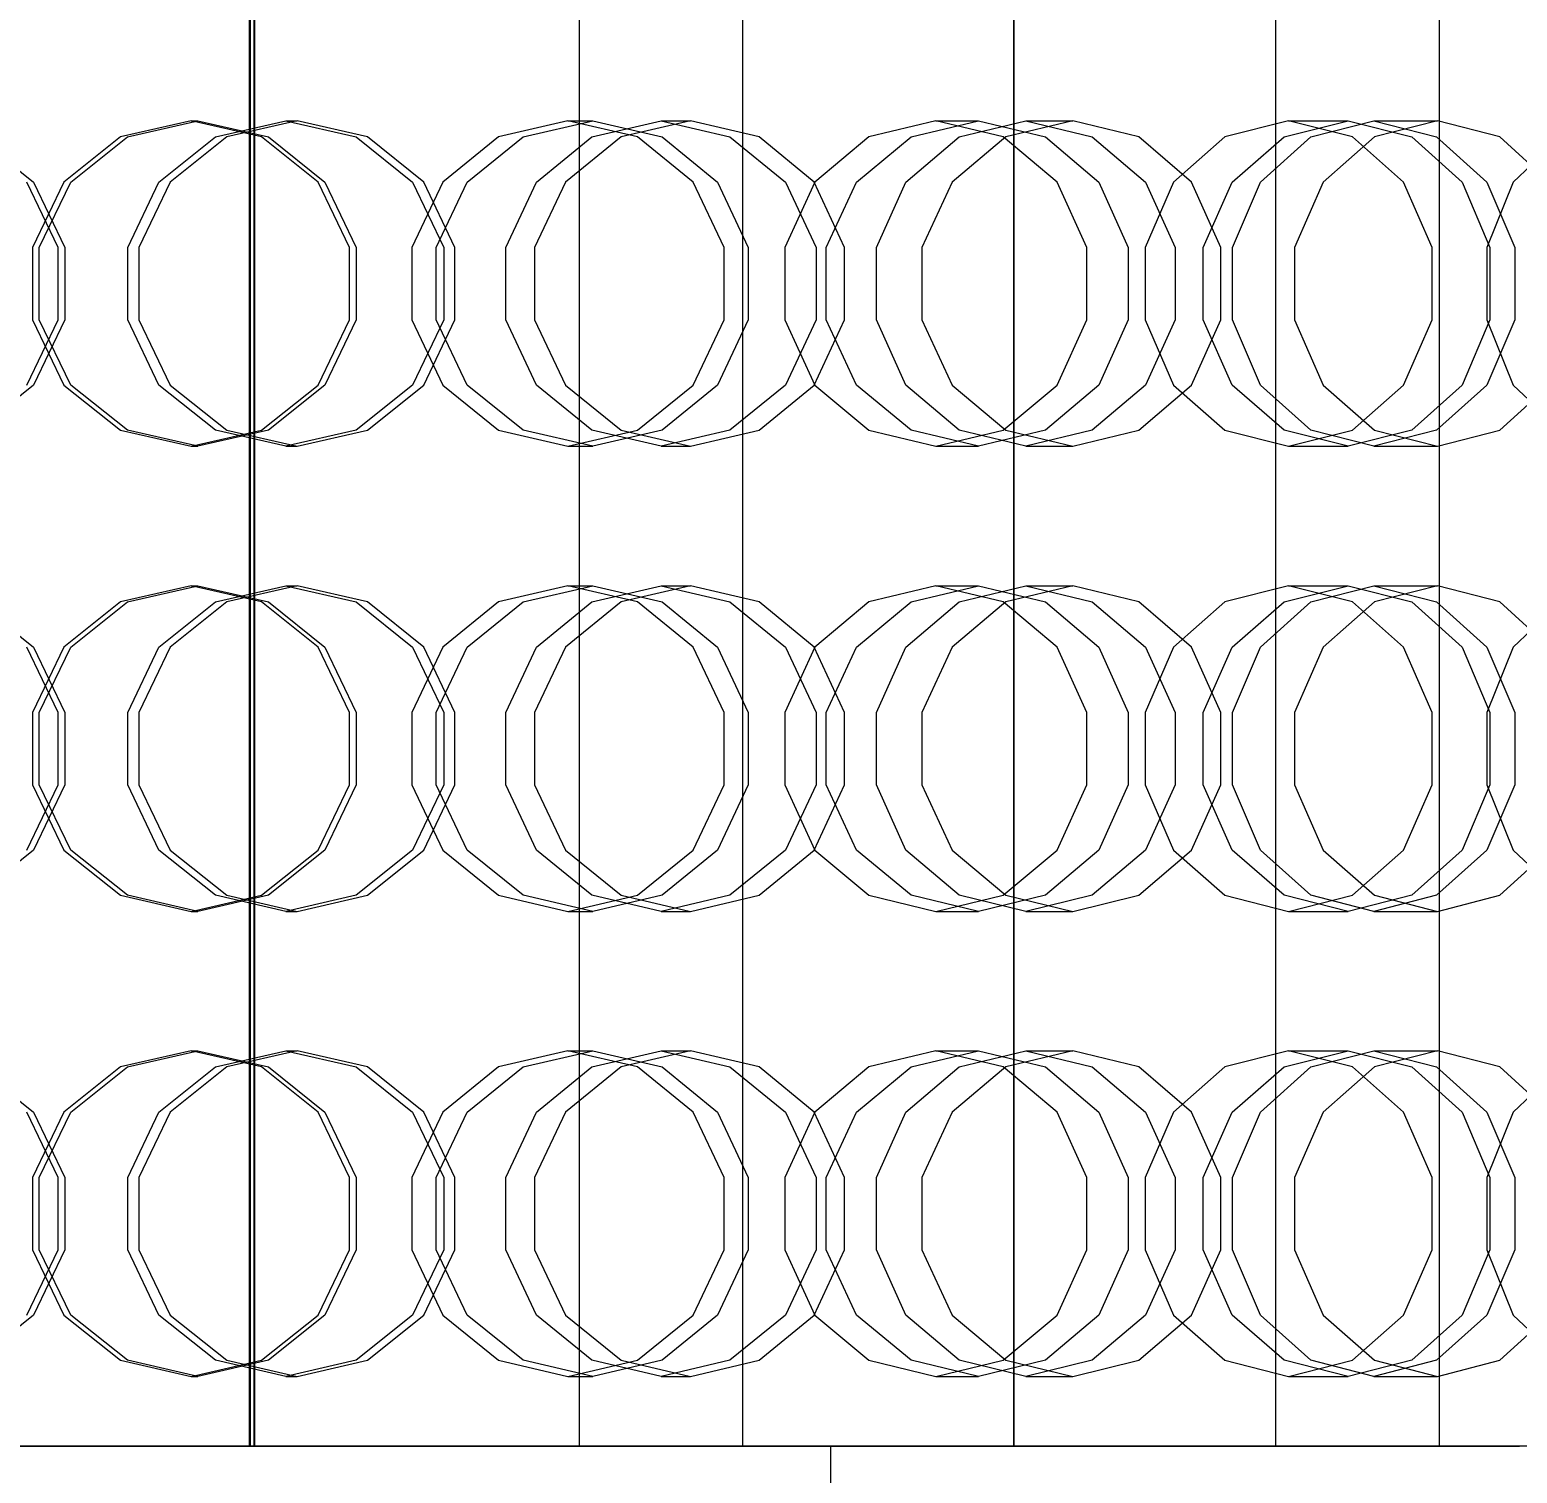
# Model space of a CAD drawing. Header units: millimetres. Extents: x -191664 to 191490, y -197311 to 10263.
# Drawn here: x 1572.5 to 1764.5, y -110393.5 to -110207.2 of the extents above; entities that cross this region are included whole.
import ezdxf

# ---------------------------------------------------------------- set-up
doc = ezdxf.new("R2010")
doc.units = ezdxf.units.MM
doc.layers.add('DET_briquetadora_superior', color=7, linetype='Continuous', lineweight=0)
doc.layers.add('R15_COTAS_TRANSPORTE_P', color=1, linetype='Continuous', lineweight=0)
doc.dimstyles.new('PLANTA_20', dxfattribs={"dimtxt": 50, "dimasz": 30, "dimexe": 30, "dimexo": 16, "dimgap": 20, "dimtad": 1, "dimtih": 1, "dimtoh": 1, "dimdec": 1, "dimzin": 0, "dimdsep": 46, "dimcen": 0.09, "dimadec": 0, "dimazin": 0, "dimtfac": 1, "dimtdec": 4, "dimtofl": 0, "dimtmove": 0, "dimatfit": 3, "dimfxl": 1, "dimtolj": 1, "dimtzin": 0, "dimarcsym": 0})

# ---------------------------------------------------------------- blocks, each defined once
blk = doc.blocks.new('*D133')
at = {"layer": 'Defpoints', "color": 0, "transparency": 16777216}
for p in [(439.69, -194147.98), (217.89, -194406.09), (-500, -194490), (-500, -194490), (500, -194490)]:
    blk.add_point(p, dxfattribs=at)
at = {"layer": 'R15_COTAS_TRANSPORTE_P', "color": 0, "lineweight": -2, "transparency": 16777216}
blk.add_arc((-500, -194490), 722.77, 2.37834, 17.62166, dxfattribs=at)
at = {"layer": 'R15_COTAS_TRANSPORTE_P', "color": 0, "transparency": 16777216}
for points in [[(184.12, -194272.81), (193.59, -194269.58), (179.18, -194242.8)], [(227.15, -194459.9), (217.15, -194460.11), (222.77, -194490)]]:
    blk.add_solid(points, dxfattribs=at)

msp = doc.modelspace()

# ---------------------------------------------------------------- linework, layer by layer
at = {"layer": 'DET_briquetadora_superior', "color": 9, "true_color": 0xb9c3c2}
for p, q in [((1600.91, -110390), (1600.91, -110030)), ((1601.02, -110390), (1601.02, -110030)), ((1601.48, -110030), (1601.48, -110390)), ((1601.59, -110390), (1601.59, -110030)), ((1643.48, -110390), (1643.48, -110030)), ((1664.58, -110390), (1664.58, -110030)), ((1699.5, -110030), (1699.5, -110390)), ((1699.6, -110390), (1699.6, -110030)), ((1733.37, -110390), (1733.37, -110030)), ((1754.47, -110390), (1754.47, -110030)), ((1593.36, -110219), (1584.26, -110221.08)), ((1585.14, -110221.08), (1594.25, -110219)), ((1593.36, -110219), (1594.25, -110219)), ((1602.46, -110221.08), (1593.36, -110219)), ((1594.25, -110219), (1603.34, -110221.08)), ((1596.5, -110221.08), (1605.58, -110219)), ((1607.06, -110219), (1597.96, -110221.08)), ((1605.58, -110219), (1607.06, -110219)), ((1605.58, -110219), (1614.67, -110221.08)), ((1616.13, -110221.08), (1607.06, -110219)), ((1642, -110219), (1633.03, -110221.08)), ((1636.24, -110221.08), (1645.22, -110219)), ((1642, -110219), (1645.22, -110219)), ((1650.96, -110221.08), (1642, -110219)), ((1645.1, -110221.08), (1654.01, -110219)), ((1645.22, -110219), (1654.17, -110221.08)), ((1657.81, -110219), (1648.88, -110221.08)), ((1654.01, -110219), (1657.81, -110219)), ((1654.01, -110219), (1662.91, -110221.08)), ((1666.69, -110221.08), (1657.81, -110219)), ((1689.48, -110219), (1680.81, -110221.08)), ((1686.28, -110221.08), (1694.99, -110219)), ((1689.48, -110219), (1694.99, -110219)), ((1698.16, -110221.08), (1689.48, -110219)), ((1692.5, -110221.08), (1701.08, -110219)), ((1694.99, -110219), (1703.63, -110221.08)), ((1707.15, -110219), (1698.53, -110221.08)), ((1701.08, -110219), (1707.15, -110219)), ((1701.08, -110219), (1709.66, -110221.08)), ((1715.69, -110221.08), (1707.15, -110219)), ((1735.01, -110219), (1726.78, -110221.08)), ((1734.43, -110221.08), (1742.71, -110219)), ((1735.01, -110219), (1742.71, -110219)), ((1743.25, -110221.08), (1735.01, -110219)), ((1737.89, -110221.08), (1746, -110219)), ((1742.71, -110219), (1750.9, -110221.08)), ((1746, -110219), (1754.22, -110219)), ((1746, -110219), (1754.1, -110221.08)), ((1754.22, -110219), (1746.07, -110221.08)), ((1762.28, -110221.08), (1754.22, -110219)), ((1565.74, -110221.08), (1573.04, -110226.91)), ((1584.26, -110221.08), (1576.96, -110226.91)), ((1577.83, -110226.91), (1585.14, -110221.08)), ((1589.22, -110226.91), (1596.5, -110221.08)), ((1597.96, -110221.08), (1590.66, -110226.91)), ((1609.76, -110226.91), (1602.46, -110221.08)), ((1603.34, -110221.08), (1610.63, -110226.91)), ((1614.67, -110221.08), (1621.95, -110226.91)), ((1623.39, -110226.91), (1616.13, -110221.08)), ((1633.03, -110221.08), (1625.84, -110226.91)), ((1629, -110226.91), (1636.24, -110221.08)), ((1637.96, -110226.91), (1645.1, -110221.08)), ((1648.88, -110221.08), (1641.69, -110226.91)), ((1658.15, -110226.91), (1650.96, -110221.08)), ((1654.17, -110221.08), (1661.31, -110226.91)), ((1662.91, -110221.08), (1670.06, -110226.91)), ((1673.78, -110226.91), (1666.69, -110221.08)), ((1680.81, -110221.08), (1673.85, -110226.91)), ((1679.25, -110226.91), (1686.28, -110221.08)), ((1685.62, -110226.91), (1692.5, -110221.08)), ((1698.53, -110221.08), (1691.57, -110226.91)), ((1705.12, -110226.91), (1698.16, -110221.08)), ((1703.63, -110221.08), (1710.52, -110226.91)), ((1709.66, -110221.08), (1716.54, -110226.91)), ((1722.49, -110226.91), (1715.69, -110221.08)), ((1726.78, -110221.08), (1720.17, -110226.91)), ((1727.72, -110226.91), (1734.43, -110221.08)), ((1731.39, -110226.91), (1737.89, -110221.08)), ((1746.07, -110221.08), (1739.46, -110226.91)), ((1749.85, -110226.91), (1743.25, -110221.08)), ((1750.9, -110221.08), (1757.4, -110226.91)), ((1754.1, -110221.08), (1760.6, -110226.91)), ((1768.67, -110226.91), (1762.28, -110221.08)), ((1770.15, -110221.08), (1764, -110226.91)), ((1576.23, -110235.33), (1572.17, -110226.91)), ((1576.96, -110226.91), (1572.91, -110235.33)), ((1573.04, -110226.91), (1577.09, -110235.33)), ((1573.77, -110235.33), (1577.83, -110226.91)), ((1585.18, -110235.33), (1589.22, -110226.91)), ((1590.66, -110226.91), (1586.61, -110235.33)), ((1613.81, -110235.33), (1609.76, -110226.91)), ((1610.63, -110226.91), (1614.67, -110235.33)), ((1625.84, -110226.91), (1621.85, -110235.33)), ((1621.95, -110226.91), (1625.99, -110235.33)), ((1627.42, -110235.33), (1623.39, -110226.91)), ((1624.98, -110235.33), (1629, -110226.91)), ((1634, -110235.33), (1637.96, -110226.91)), ((1641.69, -110226.91), (1637.68, -110235.33)), ((1662.14, -110235.33), (1658.15, -110226.91)), ((1661.31, -110226.91), (1665.27, -110235.33)), ((1673.85, -110226.91), (1669.99, -110235.33)), ((1670.06, -110226.91), (1674.02, -110235.33)), ((1677.71, -110235.33), (1673.78, -110226.91)), ((1675.34, -110235.33), (1679.25, -110226.91)), ((1681.8, -110235.33), (1685.62, -110226.91)), ((1691.57, -110226.91), (1687.69, -110235.33)), ((1708.98, -110235.33), (1705.12, -110226.91)), ((1710.52, -110226.91), (1714.32, -110235.33)), ((1720.17, -110226.91), (1716.5, -110235.33)), ((1716.54, -110226.91), (1720.36, -110235.33)), ((1726.24, -110235.33), (1722.49, -110226.91)), ((1723.97, -110235.33), (1727.72, -110226.91)), ((1727.78, -110235.33), (1731.39, -110226.91)), ((1739.46, -110226.91), (1735.76, -110235.33)), ((1753.52, -110235.33), (1749.85, -110226.91)), ((1757.4, -110226.91), (1760.99, -110235.33)), ((1764, -110226.91), (1760.6, -110235.33)), ((1760.6, -110226.91), (1764.21, -110235.33)), ((1572.91, -110235.33), (1572.91, -110244.67)), ((1573.77, -110244.67), (1573.77, -110235.33)), ((1576.23, -110244.67), (1576.23, -110235.33)), ((1577.09, -110235.33), (1577.09, -110244.67)), ((1585.18, -110244.67), (1585.18, -110235.33)), ((1586.61, -110235.33), (1586.61, -110244.67)), ((1613.81, -110244.67), (1613.81, -110235.33)), ((1614.67, -110235.33), (1614.67, -110244.67)), ((1621.85, -110235.33), (1621.85, -110244.67)), ((1624.98, -110244.67), (1624.98, -110235.33)), ((1625.99, -110235.33), (1625.99, -110244.67)), ((1627.42, -110244.67), (1627.42, -110235.33)), ((1634, -110244.67), (1634, -110235.33)), ((1637.68, -110235.33), (1637.68, -110244.67)), ((1662.14, -110244.67), (1662.14, -110235.33)), ((1665.27, -110235.33), (1665.27, -110244.67)), ((1669.99, -110235.33), (1669.99, -110244.67)), ((1674.02, -110235.33), (1674.02, -110244.67)), ((1675.34, -110244.67), (1675.34, -110235.33)), ((1677.71, -110244.67), (1677.71, -110235.33)), ((1681.8, -110244.67), (1681.8, -110235.33)), ((1687.69, -110235.33), (1687.69, -110244.67)), ((1708.98, -110244.67), (1708.98, -110235.33)), ((1714.32, -110235.33), (1714.32, -110244.67)), ((1716.5, -110235.33), (1716.5, -110244.67)), ((1720.36, -110235.33), (1720.36, -110244.67)), ((1723.97, -110244.67), (1723.97, -110235.33)), ((1726.24, -110244.67), (1726.24, -110235.33)), ((1727.78, -110244.67), (1727.78, -110235.33)), ((1735.76, -110235.33), (1735.76, -110244.67)), ((1753.52, -110244.67), (1753.52, -110235.33)), ((1760.6, -110235.33), (1760.6, -110244.67)), ((1760.99, -110235.33), (1760.99, -110244.67)), ((1764.21, -110235.33), (1764.21, -110244.67)), ((1572.17, -110253.09), (1576.23, -110244.67)), ((1572.91, -110244.67), (1576.96, -110253.09)), ((1577.09, -110244.67), (1573.04, -110253.09)), ((1577.83, -110253.09), (1573.77, -110244.67)), ((1589.22, -110253.09), (1585.18, -110244.67)), ((1586.61, -110244.67), (1590.66, -110253.09)), ((1609.76, -110253.09), (1613.81, -110244.67)), ((1614.67, -110244.67), (1610.63, -110253.09)), ((1621.85, -110244.67), (1625.84, -110253.09)), ((1625.99, -110244.67), (1621.95, -110253.09)), ((1623.39, -110253.09), (1627.42, -110244.67)), ((1629, -110253.09), (1624.98, -110244.67)), ((1637.96, -110253.09), (1634, -110244.67)), ((1637.68, -110244.67), (1641.69, -110253.09)), ((1658.15, -110253.09), (1662.14, -110244.67)), ((1665.27, -110244.67), (1661.31, -110253.09)), ((1669.99, -110244.67), (1673.85, -110253.09)), ((1674.02, -110244.67), (1670.06, -110253.09)), ((1673.78, -110253.09), (1677.71, -110244.67)), ((1679.25, -110253.09), (1675.34, -110244.67)), ((1685.62, -110253.09), (1681.8, -110244.67)), ((1687.69, -110244.67), (1691.57, -110253.09)), ((1705.12, -110253.09), (1708.98, -110244.67)), ((1714.32, -110244.67), (1710.52, -110253.09)), ((1716.5, -110244.67), (1720.17, -110253.09)), ((1720.36, -110244.67), (1716.54, -110253.09)), ((1722.49, -110253.09), (1726.24, -110244.67)), ((1727.72, -110253.09), (1723.97, -110244.67)), ((1731.39, -110253.09), (1727.78, -110244.67)), ((1735.76, -110244.67), (1739.46, -110253.09)), ((1749.85, -110253.09), (1753.52, -110244.67)), ((1760.99, -110244.67), (1757.4, -110253.09)), ((1760.6, -110244.67), (1764, -110253.09)), ((1764.21, -110244.67), (1760.6, -110253.09)), ((1573.04, -110253.09), (1565.74, -110258.92)), ((1576.96, -110253.09), (1584.26, -110258.92)), ((1585.14, -110258.92), (1577.83, -110253.09)), ((1596.5, -110258.92), (1589.22, -110253.09)), ((1590.66, -110253.09), (1597.96, -110258.92)), ((1602.46, -110258.92), (1609.76, -110253.09)), ((1610.63, -110253.09), (1603.34, -110258.92)), ((1621.95, -110253.09), (1614.67, -110258.92)), ((1616.13, -110258.92), (1623.39, -110253.09)), ((1625.84, -110253.09), (1633.03, -110258.92)), ((1636.24, -110258.92), (1629, -110253.09)), ((1645.1, -110258.92), (1637.96, -110253.09)), ((1641.69, -110253.09), (1648.88, -110258.92)), ((1650.96, -110258.92), (1658.15, -110253.09)), ((1661.31, -110253.09), (1654.17, -110258.92)), ((1670.06, -110253.09), (1662.91, -110258.92)), ((1666.69, -110258.92), (1673.78, -110253.09)), ((1673.85, -110253.09), (1680.81, -110258.92)), ((1686.28, -110258.92), (1679.25, -110253.09)), ((1692.5, -110258.92), (1685.62, -110253.09)), ((1691.57, -110253.09), (1698.53, -110258.92)), ((1698.16, -110258.92), (1705.12, -110253.09)), ((1710.52, -110253.09), (1703.63, -110258.92)), ((1716.54, -110253.09), (1709.66, -110258.92)), ((1715.69, -110258.92), (1722.49, -110253.09)), ((1720.17, -110253.09), (1726.78, -110258.92)), ((1734.43, -110258.92), (1727.72, -110253.09)), ((1737.89, -110258.92), (1731.39, -110253.09)), ((1739.46, -110253.09), (1746.07, -110258.92)), ((1743.25, -110258.92), (1749.85, -110253.09)), ((1757.4, -110253.09), (1750.9, -110258.92)), ((1760.6, -110253.09), (1754.1, -110258.92)), ((1762.28, -110258.92), (1768.67, -110253.09)), ((1764, -110253.09), (1770.15, -110258.92)), ((1584.26, -110258.92), (1593.36, -110261)), ((1594.25, -110261), (1585.14, -110258.92)), ((1593.36, -110261), (1602.46, -110258.92)), ((1603.34, -110258.92), (1594.25, -110261)), ((1605.58, -110261), (1596.5, -110258.92)), ((1597.96, -110258.92), (1607.06, -110261)), ((1614.67, -110258.92), (1605.58, -110261)), ((1607.06, -110261), (1616.13, -110258.92)), ((1633.03, -110258.92), (1642, -110261)), ((1645.22, -110261), (1636.24, -110258.92)), ((1642, -110261), (1650.96, -110258.92)), ((1654.01, -110261), (1645.1, -110258.92)), ((1654.17, -110258.92), (1645.22, -110261)), ((1648.88, -110258.92), (1657.81, -110261)), ((1662.91, -110258.92), (1654.01, -110261)), ((1657.81, -110261), (1666.69, -110258.92)), ((1680.81, -110258.92), (1689.48, -110261)), ((1694.99, -110261), (1686.28, -110258.92)), ((1689.48, -110261), (1698.16, -110258.92)), ((1701.08, -110261), (1692.5, -110258.92)), ((1703.63, -110258.92), (1694.99, -110261)), ((1698.53, -110258.92), (1707.15, -110261)), ((1709.66, -110258.92), (1701.08, -110261)), ((1707.15, -110261), (1715.69, -110258.92)), ((1726.78, -110258.92), (1735.01, -110261)), ((1742.71, -110261), (1734.43, -110258.92)), ((1735.01, -110261), (1743.25, -110258.92)), ((1746, -110261), (1737.89, -110258.92)), ((1750.9, -110258.92), (1742.71, -110261)), ((1754.1, -110258.92), (1746, -110261)), ((1746.07, -110258.92), (1754.22, -110261)), ((1754.22, -110261), (1762.28, -110258.92)), ((1593.36, -110261), (1594.25, -110261)), ((1605.58, -110261), (1607.06, -110261)), ((1642, -110261), (1645.22, -110261)), ((1654.01, -110261), (1657.81, -110261)), ((1689.48, -110261), (1694.99, -110261)), ((1701.08, -110261), (1707.15, -110261)), ((1735.01, -110261), (1742.71, -110261)), ((1746, -110261), (1754.22, -110261)), ((1593.36, -110279), (1584.26, -110281.08)), ((1585.14, -110281.08), (1594.25, -110279)), ((1593.36, -110279), (1594.25, -110279)), ((1602.46, -110281.08), (1593.36, -110279)), ((1594.25, -110279), (1603.34, -110281.08)), ((1596.5, -110281.08), (1605.58, -110279)), ((1607.06, -110279), (1597.96, -110281.08)), ((1605.58, -110279), (1607.06, -110279)), ((1605.58, -110279), (1614.67, -110281.08)), ((1616.13, -110281.08), (1607.06, -110279)), ((1642, -110279), (1633.03, -110281.08)), ((1636.24, -110281.08), (1645.22, -110279)), ((1642, -110279), (1645.22, -110279)), ((1650.96, -110281.08), (1642, -110279)), ((1645.1, -110281.08), (1654.01, -110279)), ((1645.22, -110279), (1654.17, -110281.08)), ((1657.81, -110279), (1648.88, -110281.08)), ((1654.01, -110279), (1657.81, -110279)), ((1654.01, -110279), (1662.91, -110281.08)), ((1666.69, -110281.08), (1657.81, -110279)), ((1689.48, -110279), (1680.81, -110281.08)), ((1686.28, -110281.08), (1694.99, -110279)), ((1689.48, -110279), (1694.99, -110279)), ((1698.16, -110281.08), (1689.48, -110279)), ((1692.5, -110281.08), (1701.08, -110279)), ((1694.99, -110279), (1703.63, -110281.08)), ((1707.15, -110279), (1698.53, -110281.08)), ((1701.08, -110279), (1707.15, -110279)), ((1701.08, -110279), (1709.66, -110281.08)), ((1715.69, -110281.08), (1707.15, -110279)), ((1735.01, -110279), (1726.78, -110281.08)), ((1734.43, -110281.08), (1742.71, -110279)), ((1735.01, -110279), (1742.71, -110279)), ((1743.25, -110281.08), (1735.01, -110279)), ((1737.89, -110281.08), (1746, -110279)), ((1742.71, -110279), (1750.9, -110281.08)), ((1746, -110279), (1754.22, -110279)), ((1746, -110279), (1754.1, -110281.08)), ((1754.22, -110279), (1746.07, -110281.08)), ((1762.28, -110281.08), (1754.22, -110279)), ((1565.74, -110281.08), (1573.04, -110286.91)), ((1584.26, -110281.08), (1576.96, -110286.91)), ((1577.83, -110286.91), (1585.14, -110281.08)), ((1589.22, -110286.91), (1596.5, -110281.08)), ((1597.96, -110281.08), (1590.66, -110286.91)), ((1609.76, -110286.91), (1602.46, -110281.08)), ((1603.34, -110281.08), (1610.63, -110286.91)), ((1614.67, -110281.08), (1621.95, -110286.91)), ((1623.39, -110286.91), (1616.13, -110281.08)), ((1633.03, -110281.08), (1625.84, -110286.91)), ((1629, -110286.91), (1636.24, -110281.08)), ((1637.96, -110286.91), (1645.1, -110281.08)), ((1648.88, -110281.08), (1641.69, -110286.91)), ((1658.15, -110286.91), (1650.96, -110281.08)), ((1654.17, -110281.08), (1661.31, -110286.91)), ((1662.91, -110281.08), (1670.06, -110286.91)), ((1673.78, -110286.91), (1666.69, -110281.08)), ((1680.81, -110281.08), (1673.85, -110286.91)), ((1679.25, -110286.91), (1686.28, -110281.08)), ((1685.62, -110286.91), (1692.5, -110281.08)), ((1698.53, -110281.08), (1691.57, -110286.91)), ((1705.12, -110286.91), (1698.16, -110281.08)), ((1703.63, -110281.08), (1710.52, -110286.91)), ((1709.66, -110281.08), (1716.54, -110286.91)), ((1722.49, -110286.91), (1715.69, -110281.08)), ((1726.78, -110281.08), (1720.17, -110286.91)), ((1727.72, -110286.91), (1734.43, -110281.08)), ((1731.39, -110286.91), (1737.89, -110281.08)), ((1746.07, -110281.08), (1739.46, -110286.91)), ((1749.85, -110286.91), (1743.25, -110281.08)), ((1750.9, -110281.08), (1757.4, -110286.91)), ((1754.1, -110281.08), (1760.6, -110286.91)), ((1768.67, -110286.91), (1762.28, -110281.08)), ((1770.15, -110281.08), (1764, -110286.91)), ((1576.23, -110295.33), (1572.17, -110286.91)), ((1576.96, -110286.91), (1572.91, -110295.33)), ((1573.04, -110286.91), (1577.09, -110295.33)), ((1573.77, -110295.33), (1577.83, -110286.91)), ((1585.18, -110295.33), (1589.22, -110286.91)), ((1590.66, -110286.91), (1586.61, -110295.33)), ((1613.81, -110295.33), (1609.76, -110286.91)), ((1610.63, -110286.91), (1614.67, -110295.33)), ((1625.84, -110286.91), (1621.85, -110295.33)), ((1621.95, -110286.91), (1625.99, -110295.33)), ((1627.42, -110295.33), (1623.39, -110286.91)), ((1624.98, -110295.33), (1629, -110286.91)), ((1634, -110295.33), (1637.96, -110286.91)), ((1641.69, -110286.91), (1637.68, -110295.33)), ((1662.14, -110295.33), (1658.15, -110286.91)), ((1661.31, -110286.91), (1665.27, -110295.33)), ((1673.85, -110286.91), (1669.99, -110295.33)), ((1670.06, -110286.91), (1674.02, -110295.33)), ((1677.71, -110295.33), (1673.78, -110286.91)), ((1675.34, -110295.33), (1679.25, -110286.91)), ((1681.8, -110295.33), (1685.62, -110286.91)), ((1691.57, -110286.91), (1687.69, -110295.33)), ((1708.98, -110295.33), (1705.12, -110286.91)), ((1710.52, -110286.91), (1714.32, -110295.33)), ((1720.17, -110286.91), (1716.5, -110295.33)), ((1716.54, -110286.91), (1720.36, -110295.33)), ((1726.24, -110295.33), (1722.49, -110286.91)), ((1723.97, -110295.33), (1727.72, -110286.91)), ((1727.78, -110295.33), (1731.39, -110286.91)), ((1739.46, -110286.91), (1735.76, -110295.33)), ((1753.52, -110295.33), (1749.85, -110286.91)), ((1757.4, -110286.91), (1760.99, -110295.33)), ((1764, -110286.91), (1760.6, -110295.33)), ((1760.6, -110286.91), (1764.21, -110295.33)), ((1572.91, -110295.33), (1572.91, -110304.67)), ((1573.77, -110304.67), (1573.77, -110295.33)), ((1576.23, -110304.67), (1576.23, -110295.33)), ((1577.09, -110295.33), (1577.09, -110304.67)), ((1585.18, -110304.67), (1585.18, -110295.33)), ((1586.61, -110295.33), (1586.61, -110304.67)), ((1613.81, -110304.67), (1613.81, -110295.33)), ((1614.67, -110295.33), (1614.67, -110304.67)), ((1621.85, -110295.33), (1621.85, -110304.67)), ((1624.98, -110304.67), (1624.98, -110295.33)), ((1625.99, -110295.33), (1625.99, -110304.67)), ((1627.42, -110304.67), (1627.42, -110295.33)), ((1634, -110304.67), (1634, -110295.33)), ((1637.68, -110295.33), (1637.68, -110304.67)), ((1662.14, -110304.67), (1662.14, -110295.33)), ((1665.27, -110295.33), (1665.27, -110304.67)), ((1669.99, -110295.33), (1669.99, -110304.67)), ((1674.02, -110295.33), (1674.02, -110304.67)), ((1675.34, -110304.67), (1675.34, -110295.33)), ((1677.71, -110304.67), (1677.71, -110295.33)), ((1681.8, -110304.67), (1681.8, -110295.33)), ((1687.69, -110295.33), (1687.69, -110304.67)), ((1708.98, -110304.67), (1708.98, -110295.33)), ((1714.32, -110295.33), (1714.32, -110304.67)), ((1716.5, -110295.33), (1716.5, -110304.67)), ((1720.36, -110295.33), (1720.36, -110304.67)), ((1723.97, -110304.67), (1723.97, -110295.33)), ((1726.24, -110304.67), (1726.24, -110295.33)), ((1727.78, -110304.67), (1727.78, -110295.33)), ((1735.76, -110295.33), (1735.76, -110304.67)), ((1753.52, -110304.67), (1753.52, -110295.33)), ((1760.6, -110295.33), (1760.6, -110304.67)), ((1760.99, -110295.33), (1760.99, -110304.67)), ((1764.21, -110295.33), (1764.21, -110304.67)), ((1572.17, -110313.09), (1576.23, -110304.67)), ((1572.91, -110304.67), (1576.96, -110313.09)), ((1577.09, -110304.67), (1573.04, -110313.09)), ((1577.83, -110313.09), (1573.77, -110304.67)), ((1589.22, -110313.09), (1585.18, -110304.67)), ((1586.61, -110304.67), (1590.66, -110313.09)), ((1609.76, -110313.09), (1613.81, -110304.67)), ((1614.67, -110304.67), (1610.63, -110313.09)), ((1621.85, -110304.67), (1625.84, -110313.09)), ((1625.99, -110304.67), (1621.95, -110313.09)), ((1623.39, -110313.09), (1627.42, -110304.67)), ((1629, -110313.09), (1624.98, -110304.67)), ((1637.96, -110313.09), (1634, -110304.67)), ((1637.68, -110304.67), (1641.69, -110313.09)), ((1658.15, -110313.09), (1662.14, -110304.67)), ((1665.27, -110304.67), (1661.31, -110313.09)), ((1669.99, -110304.67), (1673.85, -110313.09)), ((1674.02, -110304.67), (1670.06, -110313.09)), ((1673.78, -110313.09), (1677.71, -110304.67)), ((1679.25, -110313.09), (1675.34, -110304.67)), ((1685.62, -110313.09), (1681.8, -110304.67)), ((1687.69, -110304.67), (1691.57, -110313.09)), ((1705.12, -110313.09), (1708.98, -110304.67)), ((1714.32, -110304.67), (1710.52, -110313.09)), ((1716.5, -110304.67), (1720.17, -110313.09)), ((1720.36, -110304.67), (1716.54, -110313.09)), ((1722.49, -110313.09), (1726.24, -110304.67)), ((1727.72, -110313.09), (1723.97, -110304.67)), ((1731.39, -110313.09), (1727.78, -110304.67)), ((1735.76, -110304.67), (1739.46, -110313.09)), ((1749.85, -110313.09), (1753.52, -110304.67)), ((1760.99, -110304.67), (1757.4, -110313.09)), ((1760.6, -110304.67), (1764, -110313.09)), ((1764.21, -110304.67), (1760.6, -110313.09)), ((1573.04, -110313.09), (1565.74, -110318.92)), ((1576.96, -110313.09), (1584.26, -110318.92)), ((1585.14, -110318.92), (1577.83, -110313.09)), ((1596.5, -110318.92), (1589.22, -110313.09)), ((1590.66, -110313.09), (1597.96, -110318.92)), ((1602.46, -110318.92), (1609.76, -110313.09)), ((1610.63, -110313.09), (1603.34, -110318.92)), ((1621.95, -110313.09), (1614.67, -110318.92)), ((1616.13, -110318.92), (1623.39, -110313.09)), ((1625.84, -110313.09), (1633.03, -110318.92)), ((1636.24, -110318.92), (1629, -110313.09)), ((1645.1, -110318.92), (1637.96, -110313.09)), ((1641.69, -110313.09), (1648.88, -110318.92)), ((1650.96, -110318.92), (1658.15, -110313.09)), ((1661.31, -110313.09), (1654.17, -110318.92)), ((1670.06, -110313.09), (1662.91, -110318.92)), ((1666.69, -110318.92), (1673.78, -110313.09)), ((1673.85, -110313.09), (1680.81, -110318.92)), ((1686.28, -110318.92), (1679.25, -110313.09)), ((1692.5, -110318.92), (1685.62, -110313.09)), ((1691.57, -110313.09), (1698.53, -110318.92)), ((1698.16, -110318.92), (1705.12, -110313.09)), ((1710.52, -110313.09), (1703.63, -110318.92)), ((1716.54, -110313.09), (1709.66, -110318.92)), ((1715.69, -110318.92), (1722.49, -110313.09)), ((1720.17, -110313.09), (1726.78, -110318.92)), ((1734.43, -110318.92), (1727.72, -110313.09)), ((1737.89, -110318.92), (1731.39, -110313.09)), ((1739.46, -110313.09), (1746.07, -110318.92)), ((1743.25, -110318.92), (1749.85, -110313.09)), ((1757.4, -110313.09), (1750.9, -110318.92)), ((1760.6, -110313.09), (1754.1, -110318.92)), ((1762.28, -110318.92), (1768.67, -110313.09)), ((1764, -110313.09), (1770.15, -110318.92)), ((1584.26, -110318.92), (1593.36, -110321)), ((1594.25, -110321), (1585.14, -110318.92)), ((1593.36, -110321), (1602.46, -110318.92)), ((1603.34, -110318.92), (1594.25, -110321)), ((1605.58, -110321), (1596.5, -110318.92)), ((1597.96, -110318.92), (1607.06, -110321)), ((1614.67, -110318.92), (1605.58, -110321)), ((1607.06, -110321), (1616.13, -110318.92)), ((1633.03, -110318.92), (1642, -110321)), ((1645.22, -110321), (1636.24, -110318.92)), ((1642, -110321), (1650.96, -110318.92)), ((1654.01, -110321), (1645.1, -110318.92)), ((1654.17, -110318.92), (1645.22, -110321)), ((1648.88, -110318.92), (1657.81, -110321)), ((1662.91, -110318.92), (1654.01, -110321)), ((1657.81, -110321), (1666.69, -110318.92)), ((1680.81, -110318.92), (1689.48, -110321)), ((1694.99, -110321), (1686.28, -110318.92)), ((1689.48, -110321), (1698.16, -110318.92)), ((1701.08, -110321), (1692.5, -110318.92)), ((1703.63, -110318.92), (1694.99, -110321)), ((1698.53, -110318.92), (1707.15, -110321)), ((1709.66, -110318.92), (1701.08, -110321)), ((1707.15, -110321), (1715.69, -110318.92)), ((1726.78, -110318.92), (1735.01, -110321)), ((1742.71, -110321), (1734.43, -110318.92)), ((1735.01, -110321), (1743.25, -110318.92)), ((1746, -110321), (1737.89, -110318.92)), ((1750.9, -110318.92), (1742.71, -110321)), ((1754.1, -110318.92), (1746, -110321)), ((1746.07, -110318.92), (1754.22, -110321)), ((1754.22, -110321), (1762.28, -110318.92)), ((1593.36, -110321), (1594.25, -110321)), ((1605.58, -110321), (1607.06, -110321)), ((1642, -110321), (1645.22, -110321)), ((1654.01, -110321), (1657.81, -110321)), ((1689.48, -110321), (1694.99, -110321)), ((1701.08, -110321), (1707.15, -110321)), ((1735.01, -110321), (1742.71, -110321)), ((1746, -110321), (1754.22, -110321)), ((1593.36, -110339), (1584.26, -110341.08)), ((1585.14, -110341.08), (1594.25, -110339)), ((1593.36, -110339), (1594.25, -110339)), ((1602.46, -110341.08), (1593.36, -110339)), ((1594.25, -110339), (1603.34, -110341.08)), ((1596.5, -110341.08), (1605.58, -110339)), ((1607.06, -110339), (1597.96, -110341.08)), ((1605.58, -110339), (1607.06, -110339)), ((1605.58, -110339), (1614.67, -110341.08)), ((1616.13, -110341.08), (1607.06, -110339)), ((1642, -110339), (1633.03, -110341.08)), ((1636.24, -110341.08), (1645.22, -110339)), ((1642, -110339), (1645.22, -110339)), ((1650.96, -110341.08), (1642, -110339)), ((1645.1, -110341.08), (1654.01, -110339)), ((1645.22, -110339), (1654.17, -110341.08)), ((1657.81, -110339), (1648.88, -110341.08)), ((1654.01, -110339), (1657.81, -110339)), ((1654.01, -110339), (1662.91, -110341.08)), ((1666.69, -110341.08), (1657.81, -110339)), ((1689.48, -110339), (1680.81, -110341.08)), ((1686.28, -110341.08), (1694.99, -110339)), ((1689.48, -110339), (1694.99, -110339)), ((1698.16, -110341.08), (1689.48, -110339)), ((1692.5, -110341.08), (1701.08, -110339)), ((1694.99, -110339), (1703.63, -110341.08)), ((1707.15, -110339), (1698.53, -110341.08)), ((1701.08, -110339), (1707.15, -110339)), ((1701.08, -110339), (1709.66, -110341.08)), ((1715.69, -110341.08), (1707.15, -110339)), ((1735.01, -110339), (1726.78, -110341.08)), ((1734.43, -110341.08), (1742.71, -110339)), ((1735.01, -110339), (1742.71, -110339)), ((1743.25, -110341.08), (1735.01, -110339)), ((1737.89, -110341.08), (1746, -110339)), ((1742.71, -110339), (1750.9, -110341.08)), ((1746, -110339), (1754.22, -110339)), ((1746, -110339), (1754.1, -110341.08)), ((1754.22, -110339), (1746.07, -110341.08)), ((1762.28, -110341.08), (1754.22, -110339)), ((1565.74, -110341.08), (1573.04, -110346.91)), ((1584.26, -110341.08), (1576.96, -110346.91)), ((1577.83, -110346.91), (1585.14, -110341.08)), ((1589.22, -110346.91), (1596.5, -110341.08)), ((1597.96, -110341.08), (1590.66, -110346.91)), ((1609.76, -110346.91), (1602.46, -110341.08)), ((1603.34, -110341.08), (1610.63, -110346.91)), ((1614.67, -110341.08), (1621.95, -110346.91)), ((1623.39, -110346.91), (1616.13, -110341.08)), ((1633.03, -110341.08), (1625.84, -110346.91)), ((1629, -110346.91), (1636.24, -110341.08)), ((1637.96, -110346.91), (1645.1, -110341.08)), ((1648.88, -110341.08), (1641.69, -110346.91)), ((1658.15, -110346.91), (1650.96, -110341.08)), ((1654.17, -110341.08), (1661.31, -110346.91)), ((1662.91, -110341.08), (1670.06, -110346.91)), ((1673.78, -110346.91), (1666.69, -110341.08)), ((1680.81, -110341.08), (1673.85, -110346.91)), ((1679.25, -110346.91), (1686.28, -110341.08)), ((1685.62, -110346.91), (1692.5, -110341.08)), ((1698.53, -110341.08), (1691.57, -110346.91)), ((1705.12, -110346.91), (1698.16, -110341.08)), ((1703.63, -110341.08), (1710.52, -110346.91)), ((1709.66, -110341.08), (1716.54, -110346.91)), ((1722.49, -110346.91), (1715.69, -110341.08)), ((1726.78, -110341.08), (1720.17, -110346.91)), ((1727.72, -110346.91), (1734.43, -110341.08)), ((1731.39, -110346.91), (1737.89, -110341.08)), ((1746.07, -110341.08), (1739.46, -110346.91)), ((1749.85, -110346.91), (1743.25, -110341.08)), ((1750.9, -110341.08), (1757.4, -110346.91)), ((1754.1, -110341.08), (1760.6, -110346.91)), ((1768.67, -110346.91), (1762.28, -110341.08)), ((1770.15, -110341.08), (1764, -110346.91)), ((1576.23, -110355.33), (1572.17, -110346.91)), ((1576.96, -110346.91), (1572.91, -110355.33)), ((1573.04, -110346.91), (1577.09, -110355.33)), ((1573.77, -110355.33), (1577.83, -110346.91)), ((1585.18, -110355.33), (1589.22, -110346.91)), ((1590.66, -110346.91), (1586.61, -110355.33)), ((1613.81, -110355.33), (1609.76, -110346.91)), ((1610.63, -110346.91), (1614.67, -110355.33)), ((1625.84, -110346.91), (1621.85, -110355.33)), ((1621.95, -110346.91), (1625.99, -110355.33)), ((1627.42, -110355.33), (1623.39, -110346.91)), ((1624.98, -110355.33), (1629, -110346.91)), ((1634, -110355.33), (1637.96, -110346.91)), ((1641.69, -110346.91), (1637.68, -110355.33)), ((1662.14, -110355.33), (1658.15, -110346.91)), ((1661.31, -110346.91), (1665.27, -110355.33)), ((1673.85, -110346.91), (1669.99, -110355.33)), ((1670.06, -110346.91), (1674.02, -110355.33)), ((1677.71, -110355.33), (1673.78, -110346.91)), ((1675.34, -110355.33), (1679.25, -110346.91)), ((1681.8, -110355.33), (1685.62, -110346.91)), ((1691.57, -110346.91), (1687.69, -110355.33)), ((1708.98, -110355.33), (1705.12, -110346.91)), ((1710.52, -110346.91), (1714.32, -110355.33)), ((1720.17, -110346.91), (1716.5, -110355.33)), ((1716.54, -110346.91), (1720.36, -110355.33)), ((1726.24, -110355.33), (1722.49, -110346.91)), ((1723.97, -110355.33), (1727.72, -110346.91)), ((1727.78, -110355.33), (1731.39, -110346.91)), ((1739.46, -110346.91), (1735.76, -110355.33)), ((1753.52, -110355.33), (1749.85, -110346.91)), ((1757.4, -110346.91), (1760.99, -110355.33)), ((1764, -110346.91), (1760.6, -110355.33)), ((1760.6, -110346.91), (1764.21, -110355.33)), ((1572.91, -110355.33), (1572.91, -110364.67)), ((1573.77, -110364.67), (1573.77, -110355.33)), ((1576.23, -110364.67), (1576.23, -110355.33)), ((1577.09, -110355.33), (1577.09, -110364.67)), ((1585.18, -110364.67), (1585.18, -110355.33)), ((1586.61, -110355.33), (1586.61, -110364.67)), ((1613.81, -110364.67), (1613.81, -110355.33)), ((1614.67, -110355.33), (1614.67, -110364.67)), ((1621.85, -110355.33), (1621.85, -110364.67)), ((1624.98, -110364.67), (1624.98, -110355.33)), ((1625.99, -110355.33), (1625.99, -110364.67)), ((1627.42, -110364.67), (1627.42, -110355.33)), ((1634, -110364.67), (1634, -110355.33)), ((1637.68, -110355.33), (1637.68, -110364.67)), ((1662.14, -110364.67), (1662.14, -110355.33)), ((1665.27, -110355.33), (1665.27, -110364.67)), ((1669.99, -110355.33), (1669.99, -110364.67)), ((1674.02, -110355.33), (1674.02, -110364.67)), ((1675.34, -110364.67), (1675.34, -110355.33)), ((1677.71, -110364.67), (1677.71, -110355.33)), ((1681.8, -110364.67), (1681.8, -110355.33)), ((1687.69, -110355.33), (1687.69, -110364.67)), ((1708.98, -110364.67), (1708.98, -110355.33)), ((1714.32, -110355.33), (1714.32, -110364.67)), ((1716.5, -110355.33), (1716.5, -110364.67)), ((1720.36, -110355.33), (1720.36, -110364.67)), ((1723.97, -110364.67), (1723.97, -110355.33)), ((1726.24, -110364.67), (1726.24, -110355.33)), ((1727.78, -110364.67), (1727.78, -110355.33)), ((1735.76, -110355.33), (1735.76, -110364.67)), ((1753.52, -110364.67), (1753.52, -110355.33)), ((1760.6, -110355.33), (1760.6, -110364.67)), ((1760.99, -110355.33), (1760.99, -110364.67)), ((1764.21, -110355.33), (1764.21, -110364.67)), ((1572.17, -110373.09), (1576.23, -110364.67)), ((1572.91, -110364.67), (1576.96, -110373.09)), ((1577.09, -110364.67), (1573.04, -110373.09)), ((1577.83, -110373.09), (1573.77, -110364.67)), ((1589.22, -110373.09), (1585.18, -110364.67)), ((1586.61, -110364.67), (1590.66, -110373.09)), ((1609.76, -110373.09), (1613.81, -110364.67)), ((1614.67, -110364.67), (1610.63, -110373.09)), ((1621.85, -110364.67), (1625.84, -110373.09)), ((1625.99, -110364.67), (1621.95, -110373.09)), ((1623.39, -110373.09), (1627.42, -110364.67)), ((1629, -110373.09), (1624.98, -110364.67)), ((1637.96, -110373.09), (1634, -110364.67)), ((1637.68, -110364.67), (1641.69, -110373.09)), ((1658.15, -110373.09), (1662.14, -110364.67)), ((1665.27, -110364.67), (1661.31, -110373.09)), ((1669.99, -110364.67), (1673.85, -110373.09)), ((1674.02, -110364.67), (1670.06, -110373.09)), ((1673.78, -110373.09), (1677.71, -110364.67)), ((1679.25, -110373.09), (1675.34, -110364.67)), ((1685.62, -110373.09), (1681.8, -110364.67)), ((1687.69, -110364.67), (1691.57, -110373.09)), ((1705.12, -110373.09), (1708.98, -110364.67)), ((1714.32, -110364.67), (1710.52, -110373.09)), ((1716.5, -110364.67), (1720.17, -110373.09)), ((1720.36, -110364.67), (1716.54, -110373.09)), ((1722.49, -110373.09), (1726.24, -110364.67)), ((1727.72, -110373.09), (1723.97, -110364.67)), ((1731.39, -110373.09), (1727.78, -110364.67)), ((1735.76, -110364.67), (1739.46, -110373.09)), ((1749.85, -110373.09), (1753.52, -110364.67)), ((1760.99, -110364.67), (1757.4, -110373.09)), ((1760.6, -110364.67), (1764, -110373.09)), ((1764.21, -110364.67), (1760.6, -110373.09)), ((1573.04, -110373.09), (1565.74, -110378.92)), ((1576.96, -110373.09), (1584.26, -110378.92)), ((1585.14, -110378.92), (1577.83, -110373.09)), ((1596.5, -110378.92), (1589.22, -110373.09)), ((1590.66, -110373.09), (1597.96, -110378.92)), ((1602.46, -110378.92), (1609.76, -110373.09)), ((1610.63, -110373.09), (1603.34, -110378.92)), ((1621.95, -110373.09), (1614.67, -110378.92)), ((1616.13, -110378.92), (1623.39, -110373.09)), ((1625.84, -110373.09), (1633.03, -110378.92)), ((1636.24, -110378.92), (1629, -110373.09)), ((1645.1, -110378.92), (1637.96, -110373.09)), ((1641.69, -110373.09), (1648.88, -110378.92)), ((1650.96, -110378.92), (1658.15, -110373.09)), ((1661.31, -110373.09), (1654.17, -110378.92)), ((1670.06, -110373.09), (1662.91, -110378.92)), ((1666.69, -110378.92), (1673.78, -110373.09)), ((1673.85, -110373.09), (1680.81, -110378.92)), ((1686.28, -110378.92), (1679.25, -110373.09)), ((1692.5, -110378.92), (1685.62, -110373.09)), ((1691.57, -110373.09), (1698.53, -110378.92)), ((1698.16, -110378.92), (1705.12, -110373.09)), ((1710.52, -110373.09), (1703.63, -110378.92)), ((1716.54, -110373.09), (1709.66, -110378.92)), ((1715.69, -110378.92), (1722.49, -110373.09)), ((1720.17, -110373.09), (1726.78, -110378.92)), ((1734.43, -110378.92), (1727.72, -110373.09)), ((1737.89, -110378.92), (1731.39, -110373.09)), ((1739.46, -110373.09), (1746.07, -110378.92)), ((1743.25, -110378.92), (1749.85, -110373.09)), ((1757.4, -110373.09), (1750.9, -110378.92)), ((1760.6, -110373.09), (1754.1, -110378.92)), ((1762.28, -110378.92), (1768.67, -110373.09)), ((1764, -110373.09), (1770.15, -110378.92)), ((1584.26, -110378.92), (1593.36, -110381)), ((1594.25, -110381), (1585.14, -110378.92)), ((1593.36, -110381), (1602.46, -110378.92)), ((1603.34, -110378.92), (1594.25, -110381)), ((1605.58, -110381), (1596.5, -110378.92)), ((1597.96, -110378.92), (1607.06, -110381)), ((1614.67, -110378.92), (1605.58, -110381)), ((1607.06, -110381), (1616.13, -110378.92)), ((1633.03, -110378.92), (1642, -110381)), ((1645.22, -110381), (1636.24, -110378.92)), ((1642, -110381), (1650.96, -110378.92)), ((1654.01, -110381), (1645.1, -110378.92)), ((1654.17, -110378.92), (1645.22, -110381)), ((1648.88, -110378.92), (1657.81, -110381)), ((1662.91, -110378.92), (1654.01, -110381)), ((1657.81, -110381), (1666.69, -110378.92)), ((1680.81, -110378.92), (1689.48, -110381)), ((1694.99, -110381), (1686.28, -110378.92)), ((1689.48, -110381), (1698.16, -110378.92)), ((1701.08, -110381), (1692.5, -110378.92)), ((1703.63, -110378.92), (1694.99, -110381)), ((1698.53, -110378.92), (1707.15, -110381)), ((1709.66, -110378.92), (1701.08, -110381)), ((1707.15, -110381), (1715.69, -110378.92)), ((1726.78, -110378.92), (1735.01, -110381)), ((1742.71, -110381), (1734.43, -110378.92)), ((1735.01, -110381), (1743.25, -110378.92)), ((1746, -110381), (1737.89, -110378.92)), ((1750.9, -110378.92), (1742.71, -110381)), ((1754.1, -110378.92), (1746, -110381)), ((1746.07, -110378.92), (1754.22, -110381)), ((1754.22, -110381), (1762.28, -110378.92)), ((1593.36, -110381), (1594.25, -110381)), ((1605.58, -110381), (1607.06, -110381)), ((1642, -110381), (1645.22, -110381)), ((1654.01, -110381), (1657.81, -110381)), ((1689.48, -110381), (1694.99, -110381)), ((1701.08, -110381), (1707.15, -110381)), ((1735.01, -110381), (1742.71, -110381)), ((1746, -110381), (1754.22, -110381)), ((1554.51, -110390), (1574.38, -110390)), ((1575.62, -110390), (1555.75, -110390)), ((1579.96, -110390), (1560.18, -110390)), ((1561.64, -110390), (1601.59, -110390)), ((1561.73, -110390), (1601.48, -110390)), ((1588.44, -110390), (1568.88, -110390)), ((1588.45, -110390), (1568.88, -110390)), ((1570.04, -110390), (1589.82, -110390)), ((1574.38, -110390), (1594.25, -110390)), ((1595.49, -110390), (1575.62, -110390)), ((1599.54, -110390), (1579.96, -110390)), ((1607.66, -110390), (1588.44, -110390)), ((1607.68, -110390), (1588.45, -110390)), ((1589.82, -110390), (1609.03, -110390)), ((1594.25, -110390), (1614.07, -110390)), ((1615.3, -110390), (1595.49, -110390)), ((1618.18, -110390), (1599.54, -110390)), ((1600.91, -110390), (1619.63, -110390)), ((1601.48, -110390), (1600.91, -110390)), ((1601.59, -110390), (1601.02, -110390)), ((1601.02, -110390), (1619.73, -110390)), ((1626.07, -110390), (1607.66, -110390)), ((1626.11, -110390), (1607.68, -110390)), ((1609.03, -110390), (1626.92, -110390)), ((1614.07, -110390), (1633.78, -110390)), ((1635.01, -110390), (1615.3, -110390)), ((1635.17, -110390), (1618.18, -110390)), ((1619.63, -110390), (1637.24, -110390)), ((1619.73, -110390), (1637.35, -110390)), ((1643.23, -110390), (1626.07, -110390)), ((1643.29, -110390), (1626.11, -110390)), ((1626.92, -110390), (1642.83, -110390)), ((1633.78, -110390), (1653.35, -110390)), ((1654.57, -110390), (1635.01, -110390)), ((1649.84, -110390), (1635.17, -110390)), ((1637.24, -110390), (1653.34, -110390)), ((1637.35, -110390), (1653.44, -110390)), ((1642.83, -110390), (1656.12, -110390)), ((1658.71, -110390), (1643.23, -110390)), ((1658.78, -110390), (1643.29, -110390)), ((1646.06, -110390), (1643.48, -110390)), ((1643.48, -110390), (1647.75, -110390)), ((1655.08, -110390), (1646.06, -110390)), ((1647.75, -110390), (1658.21, -110390)), ((1661.63, -110390), (1649.84, -110390)), ((1653.34, -110390), (1667.51, -110390)), ((1653.35, -110390), (1672.72, -110390)), ((1653.44, -110390), (1667.62, -110390)), ((1673.92, -110390), (1654.57, -110390)), ((1669.19, -110390), (1655.08, -110390)), ((1656.12, -110390), (1666.3, -110390)), ((1658.21, -110390), (1673.27, -110390)), ((1672.13, -110390), (1658.71, -110390)), ((1672.21, -110390), (1658.78, -110390)), ((1670.1, -110390), (1661.63, -110390)), ((1667.16, -110390), (1664.58, -110390)), ((1664.58, -110390), (1668.85, -110390)), ((1666.3, -110390), (1672.97, -110390)), ((1676.18, -110390), (1667.16, -110390)), ((1667.51, -110390), (1679.42, -110390)), ((1667.62, -110390), (1679.52, -110390)), ((1668.85, -110390), (1679.3, -110390)), ((1686.22, -110390), (1669.19, -110390)), ((1674.91, -110390), (1670.1, -110390)), ((1683.15, -110390), (1672.13, -110390)), ((1683.24, -110390), (1672.21, -110390)), ((1672.72, -110390), (1691.83, -110390)), ((1672.97, -110390), (1675.88, -110390)), ((1673.27, -110390), (1690.63, -110390)), ((1693.02, -110390), (1673.92, -110390)), ((1675.88, -110390), (1674.91, -110390)), ((1675.88, -110390), (1675.88, -110626)), ((1690.28, -110390), (1676.18, -110390)), ((1679.3, -110390), (1694.36, -110390)), ((1679.42, -110390), (1688.76, -110390)), ((1679.52, -110390), (1688.87, -110390)), ((1691.52, -110390), (1683.15, -110390)), ((1691.61, -110390), (1683.24, -110390)), ((1703.59, -110390), (1686.22, -110390)), ((1688.76, -110390), (1695.32, -110390)), ((1688.87, -110390), (1695.42, -110390)), ((1707.32, -110390), (1690.28, -110390)), ((1690.63, -110390), (1707.67, -110390)), ((1697.01, -110390), (1691.52, -110390)), ((1697.11, -110390), (1691.61, -110390)), ((1691.83, -110390), (1710.65, -110390)), ((1711.81, -110390), (1693.02, -110390)), ((1694.36, -110390), (1711.73, -110390)), ((1695.32, -110390), (1698.93, -110390)), ((1695.42, -110390), (1699.03, -110390)), ((1699.5, -110390), (1697.01, -110390)), ((1699.6, -110390), (1697.11, -110390)), ((1698.93, -110390), (1699.5, -110390)), ((1699.03, -110390), (1699.6, -110390)), ((1718.65, -110390), (1703.59, -110390)), ((1724.68, -110390), (1707.32, -110390)), ((1707.67, -110390), (1721.77, -110390)), ((1710.65, -110390), (1729.12, -110390)), ((1711.73, -110390), (1728.76, -110390)), ((1730.26, -110390), (1711.81, -110390)), ((1729.11, -110390), (1718.65, -110390)), ((1721.77, -110390), (1730.8, -110390)), ((1739.74, -110390), (1724.68, -110390)), ((1728.76, -110390), (1742.87, -110390)), ((1733.37, -110390), (1729.11, -110390)), ((1729.12, -110390), (1747.19, -110390)), ((1748.3, -110390), (1730.26, -110390)), ((1730.8, -110390), (1733.37, -110390)), ((1750.2, -110390), (1739.74, -110390)), ((1742.87, -110390), (1751.89, -110390)), ((1747.19, -110390), (1764.82, -110390)), ((1765.9, -110390), (1748.3, -110390)), ((1754.47, -110390), (1750.2, -110390)), ((1751.89, -110390), (1754.47, -110390))]:
    msp.add_line(p, q, dxfattribs=at)

# ---------------------------------------------------------------- dimensions: what is measured, and where the dimension line sits
at = {"layer": 'R15_COTAS_TRANSPORTE_P'}
dim = msp.add_angular_dim_2l(base=(217.89, -194406.09), line1=((-500, -194490), (500, -194490)), line2=((-500, -194490), (439.69, -194147.98)), dimstyle='PLANTA_20', dxfattribs=at)
dim.commit()
dim.dimension.update_dxf_attribs({"geometry": '*D133', "text_midpoint": (191490.46, -33543.69)})

doc.saveas('drawing.dxf')
